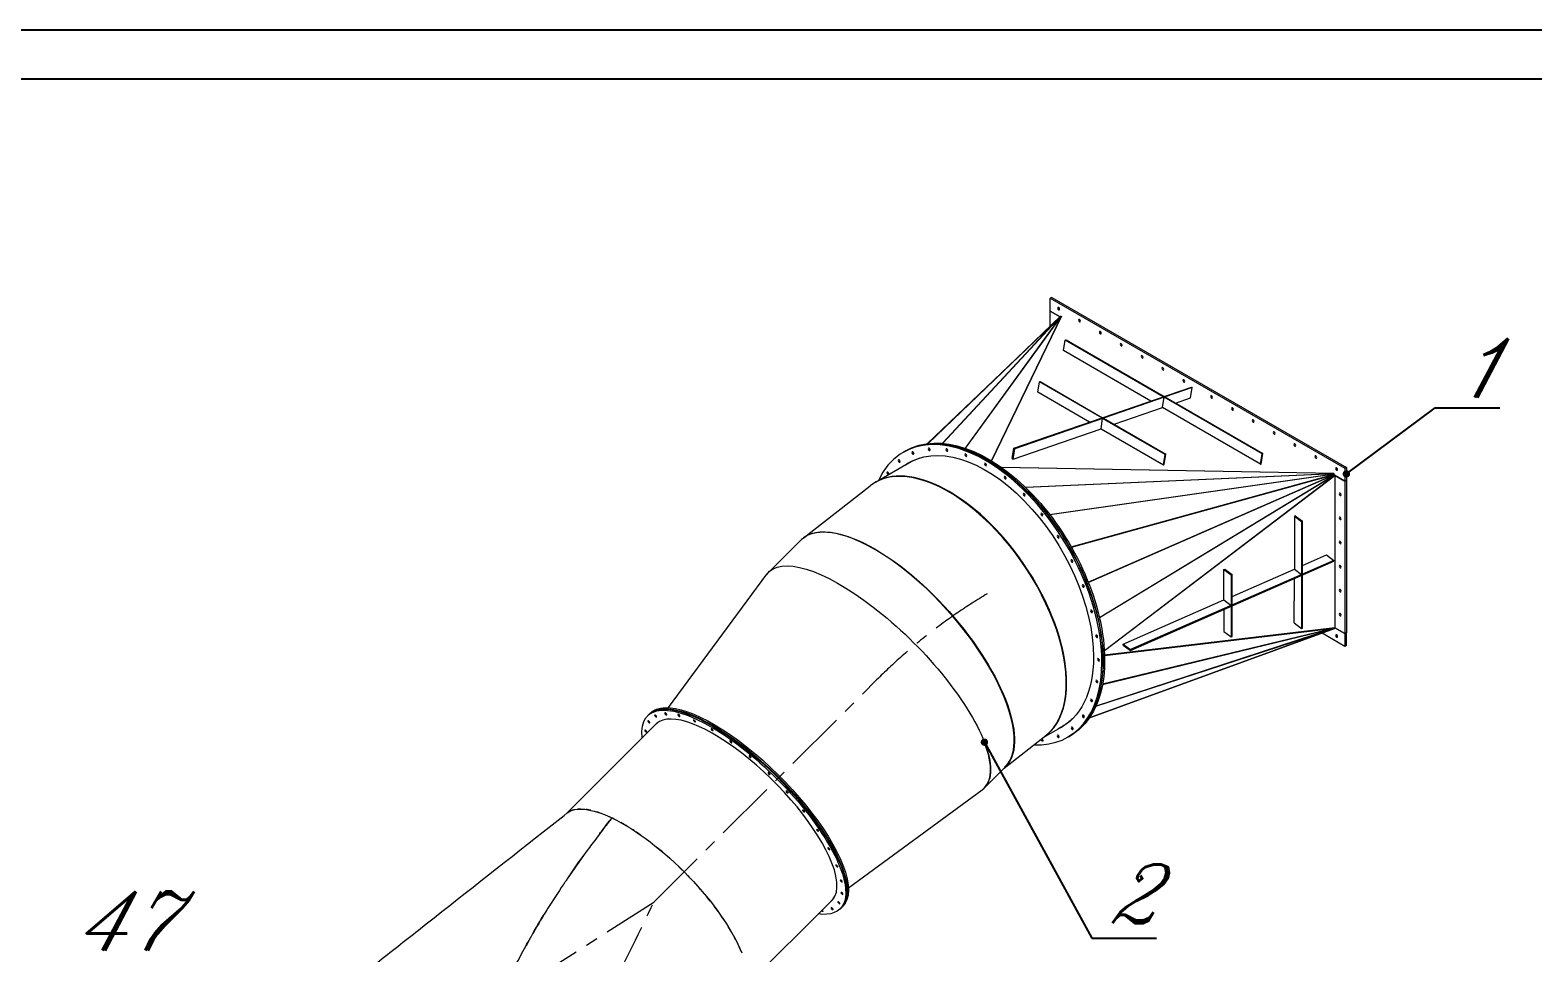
# Model space of a CAD drawing. Header units: inches. Extents: x -350577 to -266477, y -437959 to -377535.
# Drawn here: x -279051 to -271405, y -382232 to -377535 of the extents above; entities that cross this region are included whole.
import ezdxf

# ---------------------------------------------------------------- set-up
doc = ezdxf.new("R2010")
doc.units = ezdxf.units.IN
doc.header["$MEASUREMENT"] = 0
doc.linetypes.add('CENTER', pattern=[2, 1.25, -0.25, 0.25, -0.25])
doc.layers.add('CENTER       (itatec)', color=4, linetype='CENTER', lineweight=9)
doc.layers.add('ORGINAL (itatec)', color=3, linetype='Continuous', lineweight=9)
doc.styles.add('Geniso', font='geniso.shx', dxfattribs={"oblique": 15})
doc.dimstyles.new('scale 1b100', dxfattribs={"dimscale": 100, "dimtxt": 3, "dimasz": 2.5, "dimexe": 1, "dimexo": 1, "dimgap": 1, "dimtad": 1, "dimdec": 0, "dimzin": 0, "dimdsep": 46, "dimtxsty": 'Geniso', "dimcen": 0, "dimclrd": 1, "dimclre": 1, "dimclrt": 7, "dimadec": 0, "dimazin": 0, "dimtfac": 1, "dimtdec": 0, "dimtmove": 0, "dimatfit": 3, "dimfxl": 0.75, "dimtolj": 1, "dimtzin": 0, "dimarcsym": 0})

msp = doc.modelspace()

# ---------------------------------------------------------------- linework, layer by layer
for points in [[(-350576.7, -436934.7), (-266476.7, -436934.7), (-266476.7, -377534.7), (-350576.7, -377534.7)], [(-350326.7, -436684.7), (-266726.7, -436684.7), (-266726.7, -377784.7), (-350326.7, -377784.7)]]:
    msp.add_lwpolyline(points, close=True)
at = {"layer": 'CENTER       (itatec)', "ltscale": 250}
for points in [[(-268687.7, -395986.8), (-268687.7, -395533.5, 0.326311), (-268898, -395245.5), (-274912.4, -392632.9, -0.127259), (-275358.4, -392284.7), (-276896.2, -390410.2), (-277414.4, -389351.4, -0.144403), (-277585.1, -388347.2), (-277201.4, -384816, -0.112522), (-276811.9, -383687.6, 0.028769), (-275878.1, -381973.7), (-274744.3, -380842.6, -0.061126), (-274181.5, -380403.9, -0.201471)], [(-293131.3, -394810.7), (-293131.3, -393930.6, -0.22693), (-292822.1, -393284.3), (-286197.3, -386715.8, -0.121189), (-285574.7, -386386.5), (-279619.5, -384303, 0.093142), (-278642.9, -383740.8), (-275878.1, -381973.7)]]:
    msp.add_lwpolyline(points, format="xyb", dxfattribs=at)
at = {"layer": 'ORGINAL (itatec)', "extrusion": (1.66533e-16, 0.816497, 0.57735)}
for p, q in [((-273853.4, -378895.8), (-273860.4, -378899.9)), ((-273860.4, -378965.2), (-273860.4, -378899.9)), ((-273860.4, -378899.9), (-272361.4, -379765.4)), ((-273853.4, -378895.8), (-272354.3, -379761.3)), ((-273860.4, -378965.2), (-273811.1, -378993.7)), ((-273860.4, -379041), (-273860.4, -378965.2)), ((-273811.1, -378993.7), (-273860.4, -378965.2)), ((-274485.2, -379639.5), (-273809.4, -378992.1)), ((-273809.4, -378992.1), (-274482.3, -379639.1)), ((-274481.8, -379639.1), (-273808, -378991.2)), ((-273808, -378991.2), (-274409, -379638)), ((-274407.7, -379638.1), (-273806.2, -378990.7)), ((-273806.2, -378990.7), (-274293.8, -379663.1)), ((-274292, -379663.7), (-273804.3, -378991.1)), ((-273804.2, -378991.1), (-274160, -379726.9)), ((-274159, -379727.5), (-273803.9, -378991.5)), ((-273809.1, -378992.3), (-273809.4, -378992.1)), ((-273807.5, -378992.1), (-273808, -378991.2)), ((-273805.5, -378992.8), (-273806.2, -378990.7)), ((-273793, -379165.7), (-273784.6, -379112.8)), ((-273784.6, -379112.8), (-273780.5, -379111.4)), ((-273286, -379401.3), (-273784.6, -379112.8)), ((-273780.5, -379111.4), (-273281.8, -379399.8)), ((-273348.4, -379422.8), (-273793, -379165.7)), ((-274045.5, -379663.4), (-273143, -379351.9)), ((-273138.8, -379354.3), (-274041.2, -379665.9)), ((-273924.5, -379378.1), (-273916.2, -379325.3)), ((-273916.2, -379325.3), (-273912.1, -379323.8)), ((-273598.4, -379509.1), (-273916.2, -379325.3)), ((-273912.1, -379323.8), (-273594.2, -379507.7)), ((-273147.1, -379407.2), (-273138.8, -379354.3)), ((-273143, -379351.9), (-273138.8, -379354.3)), ((-273660.8, -379530.6), (-273924.5, -379378.1)), ((-273290.1, -379456.5), (-273281.8, -379403.7)), ((-273281.8, -379399.8), (-273286, -379401.3)), ((-273281.8, -379403.7), (-273277.6, -379402.3)), ((-272783.1, -379692.1), (-273281.8, -379403.7)), ((-273277.6, -379402.3), (-272779, -379690.7)), ((-273223.5, -379433.6), (-273147.1, -379407.2)), ((-273602.5, -379564.4), (-273594.2, -379511.5)), ((-273594.2, -379507.7), (-273598.4, -379509.1)), ((-273594.2, -379511.5), (-273590, -379510.1)), ((-273276.3, -379695.4), (-273594.2, -379511.5)), ((-273590, -379510.1), (-273272.2, -379693.9)), ((-273535.9, -379541.4), (-273290.1, -379456.5)), ((-272791.4, -379745), (-273290.1, -379456.5)), ((-274049.5, -379718.7), (-273602.5, -379564.4)), ((-273602.5, -379564.4), (-273284.6, -379748.2)), ((-274053.8, -379716.3), (-274045.5, -379663.4)), ((-274049.5, -379718.7), (-274041.2, -379665.9)), ((-274041.2, -379665.9), (-274045.5, -379663.4)), ((-274750.1, -379836.1), (-274574.3, -379734.6)), ((-274603.1, -379680.8), (-274608.7, -379684.1)), ((-274594.6, -379675.9), (-274600.3, -379679.2)), ((-274563.8, -379728.6), (-274564.6, -379729.3)), ((-274563.8, -379728.6), (-274564.1, -379728.2)), ((-274563.8, -379728.6), (-274564, -379728.2)), ((-274562.2, -379728.1), (-274563.8, -379728.6)), ((-274053.8, -379716.3), (-274049.5, -379718.7)), ((-273284.6, -379748.2), (-273276.3, -379695.4)), ((-273280.5, -379746.8), (-273272.2, -379693.9)), ((-273272.2, -379693.9), (-273276.3, -379695.4)), ((-272791.4, -379745), (-272783.1, -379692.1)), ((-272791.4, -379745), (-272787.3, -379743.5)), ((-272787.3, -379743.5), (-272779, -379690.7)), ((-272779, -379690.7), (-272783.1, -379692.1)), ((-272417.9, -379791.6), (-274108.1, -379761.2)), ((-272417.6, -379791.6), (-274107.2, -379761.8)), ((-273987.2, -379862.2), (-272417.5, -379791.7)), ((-272415.9, -379793.3), (-273985.5, -379863.8)), ((-273863.8, -380000.5), (-272415.9, -379793.3)), ((-272415.3, -379795.3), (-273862.3, -380002.4)), ((-273754, -380165.3), (-272415.3, -379795.3)), ((-273753, -380167), (-272420.2, -379798.7)), ((-272420.2, -379798.7), (-273753, -380167)), ((-272414.6, -379797.3), (-273752.9, -380167.1)), ((-273667.5, -380344.4), (-272414.6, -379797.3)), ((-272414, -379799.2), (-273666.8, -380346.3)), ((-273610.5, -380524.8), (-272414, -379799.2)), ((-272413.4, -379800.9), (-273610.1, -380526.7)), ((-273585.5, -380692.2), (-272413.4, -379800.9)), ((-273585.4, -380693.2), (-272413.1, -379801.7)), ((-273284.6, -379748.2), (-273280.5, -379746.8)), ((-272420.3, -379798.7), (-272420.2, -379798.7)), ((-272419, -379798.3), (-272417.9, -379798)), ((-272417.9, -379798), (-272419, -379798.3)), ((-272419, -379798.3), (-272418.9, -379798.2)), ((-272417.9, -379798), (-272415.3, -379795.3)), ((-272417.9, -379798), (-272414.6, -379797.3)), ((-272417, -379798.3), (-272414, -379799.2)), ((-272416.9, -379795.5), (-272415.9, -379793.3)), ((-272415.1, -379799.9), (-272413.4, -379800.9)), ((-272361.4, -379830.7), (-272414.9, -379799.8)), ((-272414.9, -379799.8), (-272361.4, -379830.7)), ((-272413.7, -379801.2), (-272413.1, -379801.7)), ((-272413.1, -379801.7), (-272413.1, -380577.4)), ((-272354.3, -379761.3), (-272361.4, -379765.4)), ((-272361.4, -379765.4), (-272361.4, -379830.7)), ((-272354.3, -379761.3), (-272354.3, -379826.6)), ((-275118.4, -380121.1), (-274777.3, -379854.5)), ((-272354.3, -379826.6), (-272361.4, -379830.7)), ((-272354.3, -379826.6), (-272361.4, -379830.7)), ((-272361.4, -379830.7), (-272361.4, -380606.4)), ((-272354.3, -379826.6), (-272354.3, -380602.3)), ((-272618.8, -380008.8), (-272619, -380278.3)), ((-272614.1, -380006.7), (-272618.8, -380008.8)), ((-272618.8, -380008.8), (-272582.5, -380036.3)), ((-272614.1, -380006.7), (-272577.7, -380034.2)), ((-272582.5, -380036.3), (-272582.6, -380305.8)), ((-272577.7, -380034.2), (-272582.5, -380036.3)), ((-272577.9, -380303.7), (-272577.7, -380034.2)), ((-275292.5, -380293.4), (-275131.5, -380132.7)), ((-272418.7, -380233.9), (-273453.1, -380687.9)), ((-273453.1, -380692.8), (-272418.7, -380238.8)), ((-272977, -380280.3), (-272972.2, -380278.2)), ((-272972.2, -380278.2), (-272935.8, -380305.7)), ((-272935.9, -380417.4), (-272619, -380278.3)), ((-272619, -380278.3), (-272582.6, -380305.8)), ((-272577.8, -380260.2), (-272455.1, -380206.3)), ((-272455.1, -380206.3), (-272418.7, -380233.9)), ((-272418.7, -380238.8), (-272418.7, -380233.9)), ((-275802.5, -380983.6), (-275301.7, -380304.1)), ((-272977, -380280.3), (-272940.6, -380307.8)), ((-272977, -380435.4), (-272977, -380280.3)), ((-272940.6, -380307.8), (-272940.7, -380463)), ((-272935.8, -380305.7), (-272940.6, -380307.8)), ((-272935.9, -380460.9), (-272935.8, -380305.7)), ((-272619.1, -380552.7), (-272619, -380326.7)), ((-272582.6, -380310.7), (-272582.8, -380580.3)), ((-272582.6, -380305.8), (-272577.9, -380303.7)), ((-272577.9, -380308.6), (-272582.6, -380310.7)), ((-272578, -380578.2), (-272577.9, -380308.6)), ((-273489.5, -380660.4), (-272977, -380435.4)), ((-272977.1, -380483.9), (-272977.1, -380595.5)), ((-272977, -380435.4), (-272940.7, -380463)), ((-272940.7, -380467.9), (-272940.8, -380623.1)), ((-272940.7, -380463), (-272935.9, -380460.9)), ((-272935.9, -380465.8), (-272940.7, -380467.9)), ((-272936, -380621), (-272935.9, -380465.8)), ((-273660.8, -381034.9), (-272415.3, -380581.2)), ((-272414.6, -380580.8), (-273660.6, -381034.6)), ((-273628.2, -380976.3), (-272414.6, -380580.8)), ((-272414, -380579.8), (-273627.8, -380975.4)), ((-273594.5, -380865.2), (-272414, -380579.8)), ((-272413.4, -380578.3), (-273594.3, -380863.8)), ((-272413.1, -380577.4), (-273584.4, -380716.2)), ((-273584.3, -380717.5), (-272413.4, -380578.3)), ((-272619.1, -380552.7), (-272582.8, -380580.3)), ((-272582.8, -380580.3), (-272578, -380578.2)), ((-272415.3, -380581), (-272415.3, -380581.2)), ((-272414.9, -380580.1), (-272414.6, -380580.8)), ((-272414.7, -380578.6), (-272414, -380579.8)), ((-272414.2, -380577.5), (-272413.4, -380578.3)), ((-272413.1, -380576.5), (-272361.4, -380606.4)), ((-272361.4, -380606.4), (-272413.1, -380576.5)), ((-273489.5, -380660.4), (-273453.1, -380687.9)), ((-273489.5, -380665.3), (-273489.5, -380660.4)), ((-272977.1, -380595.5), (-272940.8, -380623.1)), ((-272940.8, -380623.1), (-272936, -380621)), ((-272361.4, -380671.7), (-272478.3, -380604.2)), ((-272354.3, -380602.3), (-272361.4, -380606.4)), ((-272354.3, -380602.3), (-272361.4, -380606.4)), ((-272361.4, -380606.4), (-272361.4, -380671.7)), ((-272354.3, -380667.6), (-272354.3, -380602.3)), ((-273489.5, -380665.3), (-273453.1, -380692.8)), ((-273453.1, -380687.9), (-273453.1, -380692.8)), ((-272354.3, -380667.6), (-272361.4, -380671.7)), ((-275909.5, -381024.8), (-275904.2, -381019.5)), ((-275901.5, -381016.8), (-275896.2, -381011.5)), ((-276322, -381522.5), (-275863.4, -381064.9)), ((-275860.3, -381062), (-275859, -381060.2)), ((-273894.2, -381134.1), (-273798.3, -381078.7)), ((-273788.8, -381073), (-273787.8, -381072.6)), ((-273787.8, -381072.6), (-273786.6, -381071.5)), ((-273787.8, -381072.6), (-273787.6, -381073.1)), ((-273787.8, -381072.6), (-273787.6, -381073.1)), ((-274095.4, -381291.3), (-273883.4, -381125.6)), ((-273765.5, -381130.2), (-273771.1, -381133.5)), ((-273757, -381125.3), (-273762.6, -381128.6)), ((-274196, -381391.8), (-274090.5, -381286.4)), ((-274887.7, -381900.5), (-274206.9, -381401.1)), ((-274966.4, -381958.1), (-274964.5, -381956.8)), ((-275426.1, -382416.9), (-274969.2, -381961.1)), ((-274929.2, -382007.4), (-274923.9, -382002.1)), ((-274921.2, -381999.4), (-274915.9, -381994.1))]:
    msp.add_line(p, q, dxfattribs=at)
at = {"layer": 'ORGINAL (itatec)', "extrusion": (5.65733e-16, 5.18922e-16, -1)}
for centre in [(-273818, -378953), (-273711.9, -379014.2), (-273605.9, -379075.4), (-273499.8, -379136.7), (-273393.7, -379197.9), (-273287.7, -379259.1), (-273181.6, -379320.4), (-273040.2, -379402), (-272934.1, -379463.3), (-272828, -379524.5), (-272722, -379585.7), (-272615.9, -379647), (-272509.9, -379708.2), (-272403.8, -379769.5), (-272386.1, -379898.1), (-272386.1, -380020.5), (-272386.1, -380143), (-272386.1, -380265.5), (-272386.1, -380388), (-272386.1, -380510.4), (-272403.8, -380618.6)]:
    msp.add_ellipse(centre, major_axis=(3.5, -6.06), ratio=0.57735, start_param=-3.926991, end_param=2.356194, dxfattribs=at)
at = {"layer": 'ORGINAL (itatec)'}
for centre, major_axis, ratio, start_param, end_param in [((-274189.9, -380408.8), (-418.8, 724.7), 0.577063, -2.356443, 0.383887), ((-274181.5, -380403.9), (-418.8, 724.7), 0.577063, -2.356443, 0.002661), ((-274471.6, -379665.7), (3.5, -6.06), 0.577063, -2.199611, -0.941982), ((-274330.3, -380490.1), (-434.9, 644.3), 0.524677, -3.104991, 0.036602), ((-274328.1, -380488.6), (-434.6, 644.5), 0.524987, -3.125408, 0.005111), ((-274624.3, -379725.5), (3.5, -6.06), 0.577063, -2.199611, -0.941982), ((-274184.3, -380405.5), (-388.8, 672.7), 0.577063, 0.007286, 0.050521), ((-274553.6, -379684.7), (3.5, -6.06), 0.577063, -2.199611, -0.941982), ((-274380.9, -379669.3), (3.5, -6.06), 0.577063, -2.199611, -0.941982), ((-274284.3, -379695.2), (3.5, -6.06), 0.577063, -2.199611, -0.941982), ((-274184.6, -379742.7), (3.5, -6.06), 0.577063, -2.199611, -0.941982), ((-274681.7, -379787), (3.5, -6.06), 0.577063, -2.199611, -0.941982), ((-274084.9, -379810.3), (3.5, -6.06), 0.577063, -2.199611, -0.941982), ((-273988.2, -379896), (3.5, -6.06), 0.577063, -2.199611, -0.941982), ((-274611, -380709.6), (-514.8, 582.3), 0.408204, -3.116841, 0.024752), ((-273897.4, -379997.2), (3.5, -6.06), 0.577063, -2.199611, -0.941982), ((-273815.4, -380110.8), (3.5, -6.06), 0.577063, -2.199611, -0.941982), ((-273744.6, -380233.4), (3.5, -6.06), 0.577063, -2.199611, -0.941982), ((-273687.2, -380361.2), (3.5, -6.06), 0.577063, -2.199611, -0.941982), ((-273644.8, -380490.3), (3.5, -6.06), 0.577063, -2.199611, -0.941982), ((-273618.9, -380616.9), (3.5, -6.06), 0.577063, -2.199611, -0.941982), ((-273610.1, -380737), (3.5, -6.06), 0.577063, -2.199611, -0.941982), ((-274189.9, -380408.8), (418.8, -724.7), 0.577063, -0.355839, 0.78515), ((-274181.5, -380403.9), (418.8, -724.7), 0.577063, -0.004098, 0.78515), ((-273618.8, -380847.1), (3.5, -6.06), 0.577063, -2.199611, -0.941982), ((-273644.6, -380943.7), (3.5, -6.06), 0.577063, -2.199611, -0.941982), ((-275419.4, -381516.1), (-447.8, 448.8), 0.345066, -2.479038, 0.056184), ((-273686.9, -381024), (3.5, -6.06), 0.577063, -2.199611, -0.941982), ((-275414, -381510.8), (-447.8, 448.8), 0.345066, 0.017162, 0.056184), ((-275411.4, -381508.1), (-447.8, 448.8), 0.345066, 0.025744, 0.056184), ((-275406.1, -381502.8), (-447.8, 448.8), 0.345066, 0.042915, 0.056918), ((-274184.3, -380405.5), (388.8, -672.7), 0.577063, -0.050957, -0.007286), ((-273744.3, -381085.5), (3.5, -6.06), 0.577063, -2.199611, -0.941982), ((-274744.3, -380842.6), (548.1, -549.4), 0.345066, -0.052598, 0.662301), ((-273896.9, -381145.3), (3.5, -6.06), 0.577063, -2.199611, -0.941982), ((-273815, -381126.3), (3.5, -6.06), 0.577063, -2.199611, -0.941982), ((-275878.1, -381973.7), (-447.1, 448.1), 0.345066, -0.33644, -0.281173), ((-275878.1, -381973.7), (-447.1, 448.1), 0.345066, -0.495078, -0.427909), ((-275878.1, -381973.7), (-447.1, 448.1), 0.345066, -0.204465, -0.105271), ((-275878.1, -381973.7), (-447.1, 448.1), 0.345066, -0.639983, -0.575773), ((-275878.1, -381973.7), (-447.1, 448.1), 0.345066, -0.797681, -0.721871), ((-275878.1, -381973.7), (-447.1, 448.1), 0.345066, -0.957312, -0.875805), ((-275878.1, -381973.7), (-447.1, 448.1), 0.345066, -1.100866, -1.001307), ((-275878.1, -381973.7), (-447.1, 448.1), 0.345066, -1.343572, -1.26729), ((-275892, -381967.9), (-391.4, 163.1), 0, 0, 0.000002), ((-275878.1, -381973.7), (-447.1, 448.1), 0.345066, -1.437691, -1.37706), ((-275878.1, -381973.7), (-447.1, 448.1), 0.345066, -1.549851, -1.503721), ((-275419.4, -381516.1), (447.8, -448.8), 0.345066, -0.056162, 0.662554), ((-275878.1, -381973.7), (-447.1, 448.1), 0.345066, -1.664944, -1.610128), ((-275878.1, -381973.7), (-447.1, 448.1), 0.345066, -1.781352, -1.720757), ((-275878.1, -381973.7), (-447.1, 448.1), 0.345066, -1.891566, -1.829696), ((-275411.4, -381508.1), (447.8, -448.8), 0.345066, -0.056162, -0.025744), ((-275406.1, -381502.8), (447.8, -448.8), 0.345066, -0.0569, -0.042915), ((-275878.1, -381973.7), (-447.1, 448.1), 0.345066, -2.003877, -1.944749), ((-275414, -381510.8), (447.8, -448.8), 0.345066, -0.056162, -0.017162), ((-275878.1, -381973.7), (-447.1, 448.1), 0.345066, -2.116468, -2.056363), ((-275878.1, -381973.7), (-447.1, 448.1), 0.345066, -2.232841, -2.166915), ((-275878.1, -381973.7), (-447.1, 448.1), 0.345066, -2.342863, -2.276427), ((-275878.1, -381973.7), (-447.1, 448.1), 0.345066, -2.455185, -2.39134)]:
    msp.add_ellipse(centre, major_axis=major_axis, ratio=ratio, start_param=start_param, end_param=end_param, dxfattribs=at)
at = {"layer": 'ORGINAL (itatec)', "extrusion": (1.1641e-16, 1.31391e-16, -1)}
msp.add_ellipse((-274184.3, -380405.5), major_axis=(-418.8, 724.7), ratio=0.577063, start_param=0, end_param=2.356443, dxfattribs=at)
at = {"layer": 'ORGINAL (itatec)', "extrusion": (1.32951e-16, 2.6918e-16, -1)}
msp.add_ellipse((-274175.8, -380400.6), major_axis=(-418.8, 724.7), ratio=0.577063, start_param=0, end_param=2.356443, dxfattribs=at)
at = {"layer": 'ORGINAL (itatec)', "extrusion": (1.56982e-16, 2.83068e-16, -1)}
for centre, major_axis, start_param, end_param in [((-274189.9, -380408.8), (-388.8, 672.7), -0.05045, 2.356443), ((-274184.3, -380405.5), (418.8, -724.7), -0.78515, 0), ((-274175.8, -380400.6), (418.8, -724.7), -0.78515, 0)]:
    msp.add_ellipse(centre, major_axis=major_axis, ratio=0.577063, start_param=start_param, end_param=end_param, dxfattribs=at)
at = {"layer": 'ORGINAL (itatec)', "extrusion": (-3.52667e-17, 1.71963e-16, -1)}
for centre, major_axis, start_param, end_param in [((-274477.3, -379669), (-3.5, 6.06), -3.926742, 2.356443), ((-274386.6, -379672.5), (-3.5, 6.06), -3.926742, 2.356443), ((-274630, -379728.8), (-3.5, 6.06), -3.926742, 2.356443), ((-274559.2, -379687.9), (-3.5, 6.06), -3.926742, 2.356443), ((-274190.2, -379745.9), (-3.5, 6.06), -3.926742, 2.356443), ((-274687.3, -379790.3), (-3.5, 6.06), -3.926742, 2.356443), ((-274090.5, -379813.6), (-3.5, 6.06), -3.926742, 2.356443), ((-273821.1, -380114.1), (-3.5, 6.06), -3.926742, 2.356443), ((-273750.3, -380236.7), (-3.5, 6.06), -3.926742, 2.356443), ((-273692.8, -380364.4), (-3.5, 6.06), -3.926742, 2.356443), ((-273650.5, -380493.6), (-3.5, 6.06), -3.926742, 2.356443), ((-273615.8, -380740.3), (-3.5, 6.06), -3.926742, 2.356443), ((-273624.4, -380850.3), (-3.5, 6.06), -3.926742, 2.356443), ((-273650.3, -380947), (-3.5, 6.06), -3.926742, 2.356443), ((-273692.5, -381027.3), (-3.5, 6.06), -3.926742, 2.356443), ((-273749.9, -381088.8), (-3.5, 6.06), -3.926742, 2.356443), ((-273902.6, -381148.6), (3.5, -6.06), -0.78515, 2.599673), ((-273820.6, -381129.6), (-3.5, 6.06), -3.926742, 2.356443)]:
    msp.add_ellipse(centre, major_axis=major_axis, ratio=0.577063, start_param=start_param, end_param=end_param, dxfattribs=at)
at = {"layer": 'ORGINAL (itatec)', "extrusion": (1.12665e-16, 1.93341e-16, -1)}
msp.add_ellipse((-274181.5, -380403.9), major_axis=(-388.8, 672.7), ratio=0.577063, start_param=-0.050453, end_param=-0.010687, dxfattribs=at)
at = {"layer": 'ORGINAL (itatec)', "extrusion": (1.60822e-16, 2.21048e-16, -1)}
msp.add_ellipse((-274186.3, -380406.7), major_axis=(-388, 672), ratio=0.57735, start_param=0, end_param=0.124859, dxfattribs=at)
at = {"layer": 'ORGINAL (itatec)', "extrusion": (-2.38751e-16, 2.46708e-16, -1)}
for centre in [(-274289.9, -379698.4), (-273903.1, -380000.5), (-273624.5, -380620.1)]:
    msp.add_ellipse(centre, major_axis=(-3.5, 6.06), ratio=0.577063, start_param=-3.926742, end_param=2.356443, dxfattribs=at)
at = {"layer": 'ORGINAL (itatec)', "extrusion": (-2.10975e-16, 1.98646e-16, -1)}
msp.add_ellipse((-273993.8, -379899.3), major_axis=(-3.5, 6.06), ratio=0.577063, start_param=-3.926742, end_param=2.356443, dxfattribs=at)
at = {"layer": 'ORGINAL (itatec)', "extrusion": (2.17581e-16, 3.40554e-16, -1)}
msp.add_ellipse((-274609.7, -380708.4), major_axis=(514.8, -582.3), ratio=0.408204, start_param=-3.145217, end_param=-0.008129, dxfattribs=at)
at = {"layer": 'ORGINAL (itatec)', "extrusion": (1.96701e-16, 5.10111e-16, -1)}
msp.add_ellipse((-274744.3, -380842.6), major_axis=(-548.2, 549.2), ratio=0.344698, start_param=-0.061448, end_param=2.479151, dxfattribs=at)
at = {"layer": 'ORGINAL (itatec)', "extrusion": (7.73981e-17, 3.65304e-16, -1)}
msp.add_ellipse((-274189.9, -380408.8), major_axis=(388.8, -672.7), ratio=0.577063, start_param=-0.78515, end_param=0.051028, dxfattribs=at)
at = {"layer": 'ORGINAL (itatec)', "extrusion": (4.32381e-16, 5.09767e-16, -1)}
msp.add_ellipse((-275419.4, -381516.1), major_axis=(-490.1, 491.3), ratio=0.345066, start_param=-0.422411, end_param=2.479038, dxfattribs=at)
at = {"layer": 'ORGINAL (itatec)', "extrusion": (7.89709e-17, 3.9243e-16, -1)}
for centre, major_axis, start_param, end_param in [((-275414, -381510.8), (-490.1, 491.3), 0, 2.479038), ((-275406.1, -381502.8), (-490.1, 491.3), 0, 2.479038), ((-275022, -382016.9), (4.94, -4.96), -0.662554, 1.891653)]:
    msp.add_ellipse(centre, major_axis=major_axis, ratio=0.345066, start_param=start_param, end_param=end_param, dxfattribs=at)
at = {"layer": 'ORGINAL (itatec)', "extrusion": (2.75279e-16, 4.31449e-16, -1)}
msp.add_ellipse((-275411.4, -381508.1), major_axis=(-490.1, 491.3), ratio=0.345066, start_param=-0.007839, end_param=2.479038, dxfattribs=at)
at = {"layer": 'ORGINAL (itatec)', "extrusion": (3.53783e-16, 4.31355e-16, -1)}
for centre in [(-275868.3, -381026.1), (-275816.7, -381015.2), (-275749.9, -381023.6), (-275918.3, -381103.1), (-275902.6, -381055.7), (-275670.3, -381051), (-275581.2, -381096.2), (-275485.8, -381157.5), (-275387.8, -381232.7), (-275199.3, -381412.3), (-275115.9, -381509.9), (-274987, -381702), (-274946.3, -381789.2), (-274923.8, -381865.9), (-274920.4, -381929.1), (-274970.5, -382006.1), (-274936.1, -381976.4)]:
    msp.add_ellipse(centre, major_axis=(-4.94, 4.96), ratio=0.345066, start_param=-3.804147, end_param=2.479038, dxfattribs=at)
at = {"layer": 'ORGINAL (itatec)', "extrusion": (-1.11556e-17, 1.85856e-16, -1)}
msp.add_ellipse((-274186.3, -380406.7), major_axis=(388, -672), ratio=0.57735, start_param=-0.140091, end_param=0, dxfattribs=at)
at = {"layer": 'ORGINAL (itatec)', "extrusion": (7.88776e-17, 3.13925e-16, -1)}
msp.add_ellipse((-275416.3, -381513), major_axis=(-447.1, 448.1), ratio=0.345066, start_param=0, end_param=0.069835, dxfattribs=at)
at = {"layer": 'ORGINAL (itatec)', "extrusion": (1.18083e-16, 2.74626e-16, -1)}
msp.add_ellipse((-275408.7, -381505.5), major_axis=(-447.1, 448.1), ratio=0.345066, start_param=-0.024468, end_param=-0.01138, dxfattribs=at)
at = {"layer": 'ORGINAL (itatec)', "extrusion": (3.80752e-16, 2.8416e-16, -1)}
msp.add_ellipse((-274181.5, -380403.9), major_axis=(388.8, -672.7), ratio=0.577063, start_param=0.011166, end_param=0.051024, dxfattribs=at)
at = {"layer": 'ORGINAL (itatec)', "extrusion": (2.75138e-16, 4.31538e-16, -1)}
msp.add_ellipse((-274744.3, -380842.6), major_axis=(548.2, -549.2), ratio=0.344698, start_param=-0.662442, end_param=0.000472, dxfattribs=at)
at = {"layer": 'ORGINAL (itatec)', "extrusion": (2.56851e-16, 2.7667e-16, -1)}
msp.add_ellipse((-273902.6, -381148.6), major_axis=(-3.5, 6.06), ratio=0.577063, start_param=0.380386, end_param=2.356443, dxfattribs=at)
at = {"layer": 'ORGINAL (itatec)', "extrusion": (1.96774e-16, 4.31542e-16, -1)}
for centre, major_axis, start_param, end_param in [((-275291.1, -381318.7), (-4.94, 4.96), -3.804147, 2.479038), ((-275044.2, -381607.7), (-4.94, 4.96), -3.804147, 2.479038), ((-275022, -382016.9), (4.94, -4.96), -1.891653, -0.662554)]:
    msp.add_ellipse(centre, major_axis=major_axis, ratio=0.345066, start_param=start_param, end_param=end_param, dxfattribs=at)
at = {"layer": 'ORGINAL (itatec)', "extrusion": (3.53877e-16, 5.0986e-16, -1)}
msp.add_ellipse((-275878.1, -381973.7), major_axis=(-447.1, 448.1), ratio=0.345066, start_param=0.040449, end_param=0.771395, dxfattribs=at)
at = {"layer": 'ORGINAL (itatec)', "extrusion": (1.18177e-16, 3.53131e-16, -1)}
msp.add_ellipse((-275878.1, -381973.7), major_axis=(447.1, -448.1), ratio=0.345066, start_param=-2.370198, end_param=-0.662554, dxfattribs=at)
at = {"layer": 'ORGINAL (itatec)', "extrusion": (8.11743e-17, 2.66868e-16, -1)}
msp.add_ellipse((-275878.2, -381973.7), major_axis=(-405.2, 168.9), ratio=0, start_param=-0.000001, end_param=0.000002, dxfattribs=at)
at = {"layer": 'ORGINAL (itatec)', "extrusion": (2.90832e-16, 5.39776e-16, -1)}
msp.add_ellipse((-275853.6, -381984.2), major_axis=(-427.6, 182.6), ratio=0, start_param=0, end_param=0.000002, dxfattribs=at)
at = {"layer": 'ORGINAL (itatec)', "extrusion": (3.5397e-16, 5.88365e-16, -1)}
msp.add_ellipse((-275419.4, -381516.1), major_axis=(490.1, -491.3), ratio=0.345066, start_param=-0.662554, end_param=0.422408, dxfattribs=at)
at = {"layer": 'ORGINAL (itatec)', "extrusion": (1.96681e-16, 3.53037e-16, -1)}
for centre in [(-275414, -381510.8), (-275406.1, -381502.8)]:
    msp.add_ellipse(centre, major_axis=(490.1, -491.3), ratio=0.345066, start_param=-0.662554, end_param=0, dxfattribs=at)
at = {"layer": 'ORGINAL (itatec)', "extrusion": (3.14578e-16, 4.70654e-16, -1)}
for centre, major_axis, start_param, end_param in [((-275411.4, -381508.1), (490.1, -491.3), -0.662554, 0.007839), ((-275408.7, -381505.5), (447.1, -448.1), 0.01138, 0.024443)]:
    msp.add_ellipse(centre, major_axis=major_axis, ratio=0.345066, start_param=start_param, end_param=end_param, dxfattribs=at)
at = {"layer": 'ORGINAL (itatec)', "extrusion": (2.75372e-16, 5.09953e-16, -1)}
msp.add_ellipse((-275416.3, -381513), major_axis=(447.1, -448.1), ratio=0.345066, start_param=-0.069773, end_param=0, dxfattribs=at)
at = {"layer": 'ORGINAL (itatec)'}
for points, knots in [([(-277353.1, -382335.1), (-277330.6, -382317.4), (-277308.1, -382299.7), (-277215.2, -382226.4), (-277144.8, -382170.9), (-276863, -381948.8), (-276651.6, -381782.2), (-276399.7, -381583.7), (-276359.1, -381551.7), (-276318.5, -381519.7)], [43.848276, 43.848276, 43.848276, 43.848276, 130, 130, 400, 400, 1210.000001, 1210.000001, 1365.465632, 1365.465632, 1365.465632, 1365.465632]), ([(-276090.8, -381544.9), (-276090.8, -381544.9), (-276090.8, -381544.9), (-276090.8, -381544.9), (-276090.9, -381545), (-276091.5, -381545.7), (-276092.4, -381546.9), (-276092.9, -381547.5), (-276093.5, -381548.3), (-276094.2, -381549.2), (-276094.5, -381549.5), (-276094.7, -381549.9), (-276095, -381550.3), (-276111.9, -381571.8), (-276128.7, -381593.6), (-276145.4, -381615.5), (-276154.7, -381627.7), (-276164, -381640), (-276173.2, -381652.3), (-276181.8, -381663.9), (-276190.4, -381675.5), (-276199, -381687.1), (-276207, -381697.9), (-276214.9, -381708.7), (-276222.8, -381719.7), (-276255.1, -381764.1), (-276286.9, -381809.3), (-276318, -381855.1), (-276321.5, -381860.2), (-276324.9, -381865.3), (-276328.4, -381870.4), (-276331.7, -381875.3), (-276335, -381880.2), (-276338.3, -381885.1), (-276390.6, -381963.3), (-276442.2, -382045.1), (-276489.9, -382127.8), (-276495.3, -382137.2), (-276500.7, -382146.6), (-276506, -382156), (-276509.4, -382161.9), (-276512.7, -382167.9), (-276516, -382173.8), (-276517.9, -382177.2), (-276519.7, -382180.5), (-276521.6, -382183.8), (-276525.1, -382190.2), (-276528.6, -382196.5), (-276532.1, -382202.9)], [-0.025678, -0.025678, -0.025678, -0.025678, 0, 0, 0, 0.416042, 0.416042, 0.416042, 0.662024, 0.662024, 0.662024, 0.756726, 0.756726, 0.756726, 6.496145, 6.496145, 6.496145, 9.703437, 9.703437, 9.703437, 12.699991, 12.699991, 12.699991, 15.492041, 15.492041, 15.492041, 26.868893, 26.868893, 26.868893, 28.13844, 28.13844, 28.13844, 29.349678, 29.349678, 29.349678, 48.638973, 48.638973, 48.638973, 50.828419, 50.828419, 50.828419, 52.211089, 52.211089, 52.211089, 52.98559, 52.98559, 52.98559, 54.449981, 54.449981, 54.449981, 54.449981]), ([(-276151.4, -381623.4), (-276147.7, -381618.5), (-276144, -381613.6), (-276140.3, -381608.8), (-276131.6, -381597.4), (-276122.9, -381586.1), (-276114.1, -381574.8), (-276109.8, -381569.1), (-276105.4, -381563.5), (-276101, -381557.9), (-276099.9, -381556.5), (-276098.8, -381555.1), (-276097.7, -381553.7), (-276097.3, -381553.1), (-276096.8, -381552.6), (-276096.4, -381552), (-276096.1, -381551.6), (-276095.7, -381551.1), (-276095.4, -381550.7), (-276095.1, -381550.3), (-276094.8, -381550), (-276094.6, -381549.7), (-276092.5, -381547), (-276091, -381545.1), (-276090.8, -381544.9), (-276090.8, -381544.9), (-276090.8, -381544.9), (-276090.8, -381544.9)], [144.544832, 144.544832, 144.544832, 144.544832, 145.295363, 145.295363, 145.295363, 147.053202, 147.053202, 147.053202, 147.932121, 147.932121, 147.932121, 148.151851, 148.151851, 148.151851, 148.239755, 148.239755, 148.239755, 148.310018, 148.310018, 148.310018, 148.364349, 148.364349, 148.364349, 148.81104, 148.81104, 148.81104, 148.827507, 148.827507, 148.827507, 148.827507]), ([(-276315.6, -381851.5), (-276312.9, -381847.5), (-276310.1, -381843.4), (-276307.3, -381839.4), (-276302.5, -381832.4), (-276297.7, -381825.4), (-276292.8, -381818.4), (-276274.5, -381791.9), (-276255.9, -381765.5), (-276237, -381739.3)], [133.118469, 133.118469, 133.118469, 133.118469, 133.711937, 133.711937, 133.711937, 134.748333, 134.748333, 134.748333, 138.675986, 138.675986, 138.675986, 138.675986]), ([(-276623.8, -382387.5), (-276608.3, -382352.7), (-276591.2, -382316.7), (-276572.4, -382279.7), (-276556.9, -382249.1), (-276540.3, -382217.8), (-276522.7, -382185.9), (-276520.5, -382181.9), (-276518.3, -382177.9), (-276516.1, -382173.9)], [107.465203, 107.465203, 107.465203, 107.465203, 112.89526, 112.89526, 112.89526, 117.384732, 117.384732, 117.384732, 117.94468, 117.94468, 117.94468, 117.94468])]:
    msp.add_open_spline(points, degree=3, knots=knots, dxfattribs=at)
for points in [[(-276287.9, -381811.2), (-276287.9, -381811.2), (-276287.9, -381811.2), (-276287.9, -381811.2)], [(-276490.9, -382129.6), (-276468.7, -382091), (-276445.7, -382052.7), (-276422, -382014.7)]]:
    msp.add_open_spline(points, degree=3, dxfattribs=at)

# ---------------------------------------------------------------- texts
at = {"layer": 'ORGINAL (itatec)', "color": 7, "char_height": 300, "attachment_point": 5, "style": 'Geniso'}
for s, insert in [('{\\Fitalic|c0;1}', (-271656.3, -379254.5)), ('{\\Fitalic|c0;2}', (-273422.1, -381931.3)), ('{\\Fitalic|c0;47}', (-278541.2, -382068.8))]:
    msp.add_mtext(s, dxfattribs=dict(at, insert=insert))

# ---------------------------------------------------------------- leaders
at = {"layer": 'ORGINAL (itatec)'}
for points in [[(-272354.3, -379794), (-271903, -379456.9), (-271574.3, -379456.9)], [(-274195.6, -381159.4), (-273648.4, -382157.1), (-273319.8, -382157.1)]]:
    msp.add_leader(points, dimstyle='scale 1b100', override={"dimasz": 1.5, "dimldrblk": 'DotSmall'}, dxfattribs=at)

doc.saveas('drawing.dxf')
